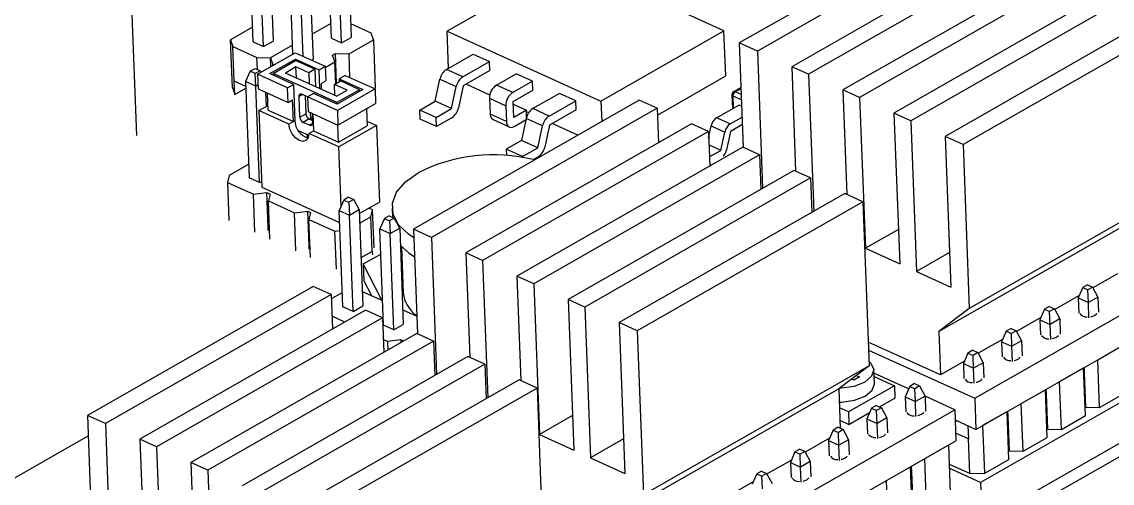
# Model space of a CAD drawing. Header units: millimetres. Extents: x 0 to 279, y 0 to 216.
# Drawn here: x 211.72 to 236.54, y 78.14 to 88.65 of the extents above; entities that cross this region are included whole.
import ezdxf

# ---------------------------------------------------------------- set-up
doc = ezdxf.new("R2010")
doc.units = ezdxf.units.MM

msp = doc.modelspace()

# ---------------------------------------------------------------- linework, layer by layer
at = {"color": 7, "linetype": 'Continuous', "lineweight": 25}
for p, q in [((233.189, 91.113), (228.049, 88.172)), ((233.599, 90.927), (228.459, 87.986)), ((214.155, 90.57), (214.325, 86.064)), ((216.984, 88.193), (216.901, 90.388)), ((217.353, 90.407), (217.436, 88.212)), ((218.764, 88.277), (218.681, 90.472)), ((218.997, 88.171), (218.914, 90.366)), ((219.133, 90.492), (219.216, 88.297)), ((234.381, 90.571), (229.241, 87.63)), ((234.763, 90.397), (229.623, 87.457)), ((217.217, 88.087), (217.134, 90.282)), ((217.888, 87.92), (217.81, 89.974)), ((218.119, 87.867), (218.043, 89.868)), ((218.262, 89.994), (218.346, 87.799)), ((224.2, 90.04), (221.399, 88.437)), ((227.699, 88.448), (224.2, 90.04)), ((235.545, 90.041), (230.405, 87.101)), ((235.927, 89.868), (230.787, 86.927)), ((236.709, 89.512), (231.569, 86.571)), ((237.091, 89.338), (231.951, 86.398)), ((237.873, 88.982), (232.733, 86.042)), ((218.751, 88.617), (218.324, 88.373)), ((219.668, 88.395), (219.204, 88.606)), ((238.282, 88.796), (233.142, 85.856)), ((216.971, 88.533), (216.469, 88.245)), ((219.723, 88.239), (219.668, 88.395)), ((221.431, 87.595), (221.399, 88.437)), ((221.399, 88.437), (224.898, 86.845)), ((224.898, 86.845), (227.699, 88.448)), ((227.738, 87.418), (227.699, 88.448)), ((216.469, 88.245), (216.524, 88.09)), ((216.51, 87.155), (216.469, 88.245)), ((216.984, 88.193), (217.217, 88.087)), ((217.217, 88.087), (217.436, 88.212)), ((217.881, 88.119), (217.378, 87.832)), ((218.764, 88.277), (218.997, 88.171)), ((218.997, 88.171), (219.216, 88.297)), ((219.166, 87.921), (219.723, 88.239)), ((219.723, 88.239), (219.764, 87.149)), ((228.049, 88.172), (228.14, 85.791)), ((228.459, 87.986), (228.049, 88.172)), ((216.524, 88.09), (217.069, 87.842)), ((216.554, 87.3), (216.524, 88.09)), ((217.083, 87.459), (217.94, 87.949)), ((217.94, 87.949), (218.621, 87.639)), ((218.789, 87.892), (218.858, 87.931)), ((218.844, 87.737), (218.789, 87.892)), ((218.858, 87.931), (219.166, 87.921)), ((218.883, 87.256), (218.858, 87.931)), ((219.187, 87.382), (219.166, 87.921)), ((221.385, 87.568), (221.991, 87.915)), ((221.991, 87.915), (222.362, 87.746)), ((228.459, 87.986), (228.577, 84.86)), ((217.08, 87.568), (217.069, 87.842)), ((217.069, 87.842), (217.378, 87.832)), ((217.365, 87.471), (217.948, 87.804)), ((217.378, 87.832), (217.433, 87.676)), ((217.385, 87.632), (217.378, 87.832)), ((217.433, 87.676), (217.45, 87.669)), ((217.434, 87.66), (217.433, 87.676)), ((217.436, 87.474), (217.95, 87.768)), ((217.958, 87.624), (217.719, 87.486)), ((217.948, 87.804), (217.949, 87.768)), ((217.948, 87.804), (218.484, 87.561)), ((218.387, 87.57), (217.95, 87.768)), ((218.249, 87.491), (217.958, 87.624)), ((217.968, 87.373), (217.958, 87.624)), ((218.312, 87.78), (218.346, 87.799)), ((218.484, 87.561), (218.621, 87.639)), ((218.621, 87.639), (218.634, 87.306)), ((218.622, 87.609), (218.844, 87.737)), ((218.863, 87.244), (218.844, 87.737)), ((221.756, 87.4), (222.362, 87.746)), ((222.37, 87.54), (222.362, 87.746)), ((229.241, 87.63), (229.331, 85.249)), ((229.623, 87.457), (229.241, 87.63)), ((216.916, 87.529), (216.812, 87.29)), ((216.916, 87.529), (217.026, 87.592)), ((217.032, 87.476), (216.916, 87.529)), ((217.026, 87.592), (217.142, 87.539)), ((217.142, 87.539), (217.032, 87.476)), ((217.045, 87.184), (217.032, 87.476)), ((217.764, 87.149), (217.083, 87.459)), ((217.083, 87.459), (217.095, 87.125)), ((217.161, 87.504), (217.142, 87.539)), ((217.901, 87.227), (217.365, 87.471)), ((218.891, 86.812), (217.436, 87.474)), ((217.436, 87.474), (217.437, 87.438)), ((218.883, 86.957), (217.719, 87.486)), ((218.387, 87.57), (218.249, 87.491)), ((218.249, 87.491), (218.259, 87.241)), ((218.387, 87.57), (218.401, 87.176)), ((218.5, 87.131), (218.484, 87.561)), ((219.077, 87.432), (218.94, 87.353)), ((219.077, 87.432), (219.758, 87.122)), ((221.756, 87.4), (221.385, 87.568)), ((222.37, 87.54), (221.764, 87.194)), ((222.521, 87.21), (222.973, 87.468)), ((223.344, 87.299), (222.973, 87.468)), ((226.186, 86.529), (227.738, 87.418)), ((229.623, 87.457), (229.741, 84.33)), ((216.51, 87.155), (216.565, 87)), ((216.816, 87.181), (216.554, 87.3)), ((216.565, 87), (216.554, 87.3)), ((216.565, 87), (216.817, 87.144)), ((217.045, 87.184), (216.812, 87.29)), ((216.812, 87.29), (216.895, 85.095)), ((217.092, 87.212), (217.045, 87.184)), ((217.128, 84.99), (217.045, 87.184)), ((217.095, 87.125), (217.777, 86.815)), ((217.764, 87.149), (217.901, 87.227)), ((217.777, 86.815), (217.764, 87.149)), ((217.901, 87.227), (217.933, 86.399)), ((218.53, 87.247), (218.634, 87.306)), ((218.53, 87.247), (218.535, 87.115)), ((218.831, 87.227), (218.969, 87.305)), ((219.122, 87.094), (218.831, 87.227)), ((218.841, 86.976), (218.831, 87.227)), ((219.758, 87.122), (218.902, 86.632)), ((218.94, 87.353), (219.476, 87.109)), ((218.94, 87.353), (218.942, 87.29)), ((219.405, 87.106), (218.969, 87.305)), ((219.735, 87.132), (219.764, 87.149)), ((219.758, 87.122), (219.771, 86.788)), ((221.128, 86.843), (221.235, 87.344)), ((221.235, 87.344), (221.606, 87.175)), ((221.499, 86.674), (221.606, 87.175)), ((221.764, 87.194), (221.657, 86.693)), ((222.371, 86.983), (221.828, 87.23)), ((222.892, 87.041), (222.521, 87.21)), ((223.344, 87.299), (222.892, 87.041)), ((223.352, 87.093), (223.344, 87.299)), ((228.088, 87.156), (227.919, 87.06)), ((217.286, 86.727), (217.274, 87.044)), ((217.327, 86.638), (217.312, 87.027)), ((217.777, 86.815), (217.88, 86.874)), ((217.899, 86.38), (217.88, 86.874)), ((218.046, 86.48), (218.028, 86.952)), ((218.097, 87.005), (218.227, 86.946)), ((218.167, 86.973), (218.183, 86.558)), ((218.178, 86.884), (218.171, 86.88)), ((218.357, 87.02), (218.22, 86.942)), ((218.902, 86.632), (218.22, 86.942)), ((218.22, 86.942), (218.233, 86.608)), ((218.893, 86.776), (218.357, 87.02)), ((218.883, 86.957), (219.122, 87.094)), ((219.405, 87.106), (218.891, 86.812)), ((219.476, 87.109), (218.893, 86.776)), ((219.406, 87.07), (219.405, 87.106)), ((225.771, 86.869), (220.63, 83.928)), ((222.364, 86.909), (222.735, 86.741)), ((222.364, 86.909), (222.378, 86.549)), ((222.9, 86.835), (223.352, 87.093)), ((223.955, 87.021), (223.349, 86.675)), ((224.326, 86.853), (223.955, 87.021)), ((226.18, 86.683), (225.771, 86.869)), ((227.881, 86.992), (227.893, 86.674)), ((230.405, 87.101), (230.495, 84.72)), ((230.787, 86.927), (230.405, 87.101)), ((230.787, 86.927), (230.917, 83.494)), ((217.114, 86.629), (217.323, 86.748)), ((217.114, 86.629), (217.18, 84.884)), ((217.796, 86.319), (217.114, 86.629)), ((217.285, 86.746), (217.317, 86.745)), ((217.327, 86.638), (217.899, 86.378)), ((218.892, 86.777), (218.891, 86.812)), ((218.902, 86.632), (218.914, 86.298)), ((218.914, 86.298), (219.771, 86.788)), ((219.563, 86.669), (219.577, 86.282)), ((220.779, 86.643), (221.128, 86.843)), ((221.15, 86.474), (220.779, 86.643)), ((220.787, 86.437), (220.779, 86.643)), ((226.18, 86.683), (221.04, 83.742)), ((221.499, 86.674), (221.128, 86.843)), ((221.15, 86.474), (221.499, 86.674)), ((222.735, 86.741), (222.749, 86.38)), ((222.913, 86.474), (222.9, 86.835)), ((222.902, 86.775), (223.201, 86.639)), ((223.201, 86.639), (222.913, 86.474)), ((223.207, 86.479), (223.201, 86.639)), ((223.72, 86.506), (223.349, 86.675)), ((223.72, 86.506), (224.326, 86.853)), ((224.334, 86.647), (223.728, 86.3)), ((224.334, 86.647), (224.326, 86.853)), ((224.898, 86.845), (224.916, 86.38)), ((226.18, 86.683), (226.21, 85.896)), ((227.533, 86.468), (228.038, 86.757)), ((228.104, 86.727), (228.038, 86.757)), ((217.899, 86.378), (217.796, 86.319)), ((217.899, 86.38), (217.933, 86.399)), ((218.046, 86.48), (218.183, 86.558)), ((218.259, 86.439), (218.122, 86.361)), ((218.225, 86.464), (218.29, 86.435)), ((218.233, 86.608), (218.914, 86.298)), ((218.259, 86.439), (218.335, 86.405)), ((218.284, 86.585), (218.29, 86.435)), ((218.29, 86.435), (218.332, 86.459)), ((218.328, 86.565), (218.337, 86.347)), ((218.34, 86.559), (218.355, 86.172)), ((219.573, 86.39), (219.79, 86.292)), ((221.158, 86.268), (220.787, 86.437)), ((221.158, 86.268), (221.15, 86.474)), ((221.507, 86.468), (221.158, 86.268)), ((222.749, 86.38), (222.378, 86.549)), ((222.443, 86.425), (222.814, 86.256)), ((222.921, 86.268), (223.194, 86.424)), ((223.2, 86.45), (223.093, 85.949)), ((223.571, 86.281), (223.2, 86.45)), ((223.255, 86.581), (223.202, 86.605)), ((227.842, 86.327), (227.533, 86.468)), ((227.842, 86.327), (228.113, 86.483)), ((231.569, 86.571), (231.699, 83.138)), ((231.951, 86.398), (231.569, 86.571)), ((231.951, 86.398), (232.081, 82.964)), ((218.009, 86.175), (218.25, 86.066)), ((218.267, 86.295), (218.122, 86.361)), ((218.252, 86.111), (218.355, 86.17)), ((218.355, 86.17), (218.927, 85.91)), ((218.927, 85.91), (218.912, 86.299)), ((218.927, 85.91), (219.577, 86.282)), ((219.79, 86.292), (218.933, 85.801)), ((219.79, 86.292), (219.856, 84.547)), ((226.962, 86.327), (221.822, 83.386)), ((227.344, 86.153), (222.204, 83.213)), ((223.464, 85.78), (223.571, 86.281)), ((223.728, 86.3), (223.621, 85.799)), ((224.376, 86.071), (223.792, 86.337)), ((227.344, 86.153), (226.962, 86.327)), ((227.344, 86.153), (227.374, 85.367)), ((227.349, 86.005), (227.408, 86.281)), ((227.408, 86.281), (227.718, 86.14)), ((227.628, 85.723), (227.718, 86.14)), ((227.849, 86.156), (227.759, 85.738)), ((228.12, 86.311), (227.849, 86.156)), ((218.221, 86.01), (218.218, 86.08)), ((218.933, 85.801), (218.252, 86.111)), ((223.093, 85.949), (222.743, 85.749)), ((223.464, 85.78), (223.093, 85.949)), ((232.733, 86.042), (232.863, 82.608)), ((233.142, 85.856), (232.733, 86.042)), ((218.984, 84.451), (218.933, 85.801)), ((223.114, 85.58), (222.743, 85.749)), ((222.743, 85.749), (222.749, 85.605)), ((228.126, 85.797), (222.986, 82.857)), ((223.114, 85.58), (223.464, 85.78)), ((228.508, 85.624), (223.368, 82.683)), ((227.628, 85.723), (227.355, 85.847)), ((227.366, 85.573), (227.628, 85.723)), ((228.508, 85.624), (228.126, 85.797)), ((228.508, 85.624), (228.538, 84.837)), ((233.142, 85.856), (233.283, 82.122)), ((216.883, 85.411), (216.434, 85.154)), ((223.115, 85.563), (223.114, 85.58)), ((223.471, 85.574), (223.363, 85.512)), ((216.434, 85.154), (216.397, 84.995)), ((229.29, 85.268), (224.15, 82.327)), ((229.672, 85.094), (229.29, 85.268)), ((216.397, 84.995), (216.988, 84.726)), ((216.397, 84.995), (216.43, 84.129)), ((217.128, 84.99), (216.895, 85.095)), ((217.128, 84.99), (217.175, 85.017)), ((217.18, 84.884), (218.952, 84.078)), ((229.672, 85.094), (224.532, 82.153)), ((229.672, 85.094), (229.702, 84.308)), ((238.423, 85.062), (233.283, 82.122)), ((216.988, 84.726), (217.294, 84.763)), ((217.021, 83.86), (216.988, 84.726)), ((217.294, 84.763), (217.367, 84.729)), ((217.324, 83.973), (217.294, 84.763)), ((217.367, 84.729), (217.33, 84.57)), ((219.156, 84.655), (219.046, 84.592)), ((219.156, 84.655), (219.272, 84.602)), ((230.454, 84.738), (225.314, 81.798)), ((230.863, 84.552), (230.454, 84.738)), ((217.33, 84.57), (217.921, 84.301)), ((217.363, 83.704), (217.33, 84.57)), ((219.046, 84.592), (218.942, 84.353)), ((219.046, 84.592), (219.162, 84.54)), ((219.272, 84.602), (219.162, 84.54)), ((219.162, 84.54), (219.175, 84.247)), ((219.394, 84.373), (219.272, 84.602)), ((219.397, 84.284), (219.856, 84.547)), ((219.702, 84.371), (219.617, 84.41)), ((220.145, 84.405), (220.153, 84.202)), ((230.863, 84.552), (225.723, 81.612)), ((230.863, 84.552), (231.005, 80.818)), ((237.728, 84.535), (232.588, 81.594)), ((217.921, 84.301), (218.227, 84.338)), ((217.954, 83.435), (217.921, 84.301)), ((218.227, 84.338), (218.291, 84.309)), ((218.257, 83.548), (218.227, 84.338)), ((218.291, 84.309), (218.254, 84.15)), ((218.254, 84.15), (218.845, 83.881)), ((218.287, 83.284), (218.254, 84.15)), ((218.942, 84.353), (219.175, 84.247)), ((219.025, 82.158), (218.942, 84.353)), ((219.175, 84.247), (219.394, 84.373)), ((219.258, 82.053), (219.175, 84.247)), ((219.394, 84.373), (219.477, 82.178)), ((219.406, 84.063), (219.665, 84.212)), ((219.665, 84.212), (219.702, 84.371)), ((219.695, 83.422), (219.665, 84.212)), ((219.735, 83.505), (219.702, 84.371)), ((219.97, 84.172), (219.866, 83.933)), ((220.08, 84.235), (219.97, 84.172)), ((219.97, 84.172), (220.086, 84.119)), ((220.08, 84.235), (220.196, 84.182)), ((220.196, 84.182), (220.086, 84.119)), ((220.318, 83.953), (220.196, 84.182)), ((217.327, 83.897), (217.324, 83.973)), ((217.353, 83.96), (217.324, 83.973)), ((218.845, 83.881), (218.959, 83.895)), ((219.866, 83.933), (220.099, 83.827)), ((219.949, 81.738), (219.866, 83.933)), ((220.086, 84.119), (220.099, 83.827)), ((220.099, 83.827), (220.318, 83.953)), ((220.318, 83.953), (220.401, 81.758)), ((220.63, 83.928), (220.721, 81.547)), ((221.04, 83.742), (220.63, 83.928)), ((231.669, 83.924), (230.917, 83.494)), ((233.407, 80.076), (240.371, 84.059)), ((218.878, 83.015), (218.845, 83.881)), ((220.182, 81.632), (220.099, 83.827)), ((221.04, 83.742), (221.158, 80.616)), ((218.26, 83.472), (218.257, 83.548)), ((218.277, 83.539), (218.257, 83.548)), ((219.695, 83.422), (219.436, 83.274)), ((219.695, 83.422), (219.698, 83.346)), ((220.359, 83.536), (220.399, 82.481)), ((230.917, 83.494), (231.699, 83.138)), ((232.833, 83.395), (232.081, 82.964)), ((219.49, 83.135), (219.887, 83.362)), ((221.822, 83.386), (221.912, 81.005)), ((222.204, 83.213), (221.822, 83.386)), ((222.204, 83.213), (222.322, 80.086)), ((233.434, 79.367), (240.397, 83.351)), ((219.913, 82.307), (219.49, 83.135)), ((219.49, 83.135), (219.505, 82.749)), ((232.081, 82.964), (232.863, 82.608)), ((236.654, 82.912), (236.098, 82.594)), ((219.505, 82.749), (219.675, 82.415)), ((222.986, 82.857), (223.076, 80.475)), ((223.368, 82.683), (222.986, 82.857)), ((223.368, 82.683), (223.498, 79.25)), ((235.974, 82.662), (235.864, 82.599)), ((235.974, 82.662), (236.09, 82.609)), ((218.352, 82.625), (213.212, 79.684)), ((218.761, 82.438), (213.621, 79.498)), ((218.761, 82.438), (218.352, 82.625)), ((218.761, 82.438), (218.791, 81.652)), ((218.764, 82.346), (219.013, 82.488)), ((219.465, 82.511), (219.928, 82.3)), ((235.783, 82.414), (235.228, 82.096)), ((235.864, 82.599), (235.76, 82.36)), ((235.864, 82.599), (235.981, 82.547)), ((236.09, 82.609), (235.981, 82.547)), ((235.993, 82.254), (235.981, 82.547)), ((236.09, 82.609), (236.212, 82.38)), ((219.258, 82.053), (219.025, 82.158)), ((219.258, 82.053), (219.477, 82.178)), ((219.933, 82.162), (219.925, 82.126)), ((224.15, 82.327), (224.28, 78.894)), ((224.532, 82.153), (224.15, 82.327)), ((224.532, 82.153), (224.662, 78.72)), ((240.588, 82.193), (233.536, 78.158)), ((235.103, 82.164), (234.994, 82.102)), ((235.103, 82.164), (235.22, 82.111)), ((235.76, 82.36), (235.993, 82.254)), ((235.76, 82.36), (235.773, 82.016)), ((236.212, 82.38), (235.993, 82.254)), ((236.006, 81.91), (235.993, 82.254)), ((236.212, 82.38), (236.225, 82.035)), ((219.543, 82.083), (214.403, 79.142)), ((219.925, 81.909), (214.785, 78.968)), ((219.069, 81.811), (218.78, 81.943)), ((219.925, 81.909), (219.543, 82.083)), ((219.925, 82.126), (219.935, 82.121)), ((219.925, 81.909), (219.955, 81.123)), ((220.389, 82.091), (220.706, 81.947)), ((233.283, 82.122), (232.588, 81.594)), ((234.913, 81.916), (234.358, 81.598)), ((234.994, 82.102), (234.89, 81.862)), ((234.994, 82.102), (235.11, 82.049)), ((235.22, 82.111), (235.11, 82.049)), ((235.122, 81.757), (235.11, 82.049)), ((235.22, 82.111), (235.342, 81.882)), ((220.182, 81.632), (219.949, 81.738)), ((220.182, 81.632), (220.401, 81.758)), ((225.314, 81.798), (225.444, 78.364)), ((225.723, 81.612), (225.314, 81.798)), ((234.233, 81.666), (234.123, 81.604)), ((234.233, 81.666), (234.349, 81.613)), ((234.89, 81.862), (235.122, 81.757)), ((234.89, 81.862), (234.903, 81.518)), ((235.342, 81.882), (235.122, 81.757)), ((235.136, 81.412), (235.122, 81.757)), ((235.342, 81.882), (235.355, 81.537)), ((220.707, 81.553), (215.567, 78.613)), ((220.038, 81.371), (219.944, 81.413)), ((220.344, 81.407), (220.038, 81.371)), ((220.404, 81.38), (220.344, 81.407)), ((220.344, 81.407), (220.346, 81.347)), ((221.089, 81.379), (220.707, 81.553)), ((225.723, 81.612), (225.865, 77.878)), ((232.588, 81.594), (232.626, 80.607)), ((234.042, 81.418), (233.487, 81.1)), ((234.123, 81.604), (234.019, 81.364)), ((234.123, 81.604), (234.24, 81.551)), ((234.349, 81.613), (234.24, 81.551)), ((234.252, 81.259), (234.24, 81.551)), ((234.349, 81.613), (234.471, 81.384)), ((221.089, 81.379), (215.949, 78.439)), ((220.038, 81.371), (220.045, 81.175)), ((221.089, 81.379), (221.119, 80.593)), ((232.626, 80.607), (230.984, 81.354)), ((230.991, 81.175), (233.407, 80.076)), ((233.363, 81.168), (233.253, 81.106)), ((233.363, 81.168), (233.479, 81.115)), ((234.019, 81.364), (234.252, 81.259)), ((234.019, 81.364), (234.032, 81.02)), ((234.471, 81.384), (234.252, 81.259)), ((234.265, 80.914), (234.252, 81.259)), ((234.471, 81.384), (234.484, 81.039)), ((236.207, 80.953), (236.755, 81.267)), ((221.871, 81.024), (216.731, 78.083)), ((222.253, 80.85), (221.871, 81.024)), ((233.172, 80.92), (232.626, 80.607)), ((233.253, 81.106), (233.149, 80.867)), ((233.253, 81.106), (233.369, 81.053)), ((233.479, 81.115), (233.369, 81.053)), ((233.382, 80.761), (233.369, 81.053)), ((233.479, 81.115), (233.601, 80.886)), ((236.248, 79.863), (236.207, 80.953)), ((222.253, 80.85), (217.113, 77.909)), ((222.253, 80.85), (222.283, 80.064)), ((231.005, 80.818), (225.865, 77.878)), ((231.005, 80.818), (230.31, 80.291)), ((231.123, 80.407), (231.111, 80.723)), ((233.149, 80.867), (233.382, 80.761)), ((233.149, 80.867), (233.162, 80.522)), ((233.601, 80.886), (233.382, 80.761)), ((233.395, 80.416), (233.382, 80.761)), ((233.601, 80.886), (233.614, 80.541)), ((235.336, 80.455), (235.884, 80.769)), ((235.926, 79.679), (235.884, 80.769)), ((235.889, 80.651), (235.909, 80.663)), ((235.909, 80.663), (235.905, 80.781)), ((235.939, 79.873), (235.909, 80.663)), ((223.035, 80.494), (217.895, 77.554)), ((223.444, 80.308), (223.035, 80.494)), ((230.654, 80.489), (230.602, 80.512)), ((230.784, 80.564), (230.654, 80.489)), ((230.712, 80.596), (230.784, 80.564)), ((231.903, 80.292), (231.114, 80.651)), ((231.117, 80.571), (231.577, 80.362)), ((235.378, 79.365), (235.336, 80.455)), ((223.444, 80.308), (218.304, 77.367)), ((223.444, 80.308), (223.586, 76.574)), ((230.31, 80.291), (225.17, 77.35)), ((230.31, 80.291), (230.344, 79.392)), ((231.577, 80.362), (230.532, 79.764)), ((231.577, 80.362), (231.587, 80.078)), ((231.927, 80.347), (231.823, 80.108)), ((232.037, 80.41), (231.927, 80.347)), ((231.927, 80.347), (232.043, 80.294)), ((232.037, 80.41), (232.153, 80.357)), ((232.153, 80.357), (232.043, 80.294)), ((232.056, 80.002), (232.043, 80.294)), ((232.153, 80.357), (232.275, 80.127)), ((234.466, 79.957), (235.014, 80.271)), ((238.97, 80.345), (234.721, 77.915)), ((235.055, 79.181), (235.014, 80.271)), ((235.019, 80.153), (235.039, 80.165)), ((235.039, 80.165), (235.034, 80.283)), ((235.069, 79.375), (235.039, 80.165)), ((236.248, 79.863), (236.796, 80.177)), ((231.239, 79.879), (231.587, 80.078)), ((231.823, 80.108), (232.056, 80.002)), ((231.823, 80.108), (231.836, 79.763)), ((232.275, 80.127), (232.056, 80.002)), ((232.069, 79.657), (232.056, 80.002)), ((232.275, 80.127), (232.288, 79.783)), ((232.952, 79.815), (232.275, 80.123)), ((233.407, 80.076), (233.434, 79.367)), ((234.507, 78.867), (234.466, 79.957)), ((235.286, 77.939), (238.987, 80.056)), ((213.212, 79.684), (213.302, 77.303)), ((213.621, 79.498), (213.212, 79.684)), ((224.25, 79.68), (223.498, 79.25)), ((225.989, 75.832), (232.952, 79.815)), ((230.532, 79.764), (230.326, 79.858)), ((230.532, 79.764), (230.543, 79.481)), ((230.543, 79.481), (231.013, 79.75)), ((231.057, 79.849), (230.952, 79.61)), ((231.166, 79.912), (231.057, 79.849)), ((231.057, 79.849), (231.173, 79.796)), ((231.166, 79.912), (231.283, 79.859)), ((231.283, 79.859), (231.173, 79.796)), ((231.185, 79.504), (231.173, 79.796)), ((231.283, 79.859), (231.404, 79.63)), ((232.952, 79.815), (232.979, 79.107)), ((233.595, 79.459), (234.144, 79.773)), ((234.185, 78.683), (234.144, 79.773)), ((234.148, 79.655), (234.169, 79.667)), ((234.169, 79.667), (234.164, 79.785)), ((234.198, 78.877), (234.169, 79.667)), ((235.378, 79.365), (235.926, 79.679)), ((235.939, 79.873), (235.919, 79.862)), ((235.939, 79.873), (236.248, 79.863)), ((213.621, 79.498), (213.739, 76.372)), ((230.337, 79.574), (230.543, 79.481)), ((230.952, 79.61), (231.185, 79.504)), ((230.952, 79.61), (230.965, 79.265)), ((231.404, 79.63), (231.185, 79.504)), ((231.198, 79.159), (231.185, 79.504)), ((231.404, 79.63), (231.418, 79.285)), ((232.961, 79.583), (233.434, 79.367)), ((233.006, 79.562), (232.962, 79.537)), ((233.252, 79.45), (233.264, 79.15)), ((233.637, 78.369), (233.595, 79.459)), ((211.344, 78.144), (213.229, 79.223)), ((223.498, 79.25), (224.28, 78.894)), ((230.186, 79.351), (230.082, 79.112)), ((230.296, 79.414), (230.186, 79.351)), ((230.186, 79.351), (230.303, 79.298)), ((230.296, 79.414), (230.412, 79.361)), ((230.412, 79.361), (230.303, 79.298)), ((230.315, 79.006), (230.303, 79.298)), ((230.412, 79.361), (230.534, 79.132)), ((233.264, 79.15), (232.972, 79.282)), ((234.507, 78.867), (235.055, 79.181)), ((235.069, 79.375), (235.048, 79.364)), ((235.069, 79.375), (235.378, 79.365)), ((214.403, 79.142), (214.493, 76.761)), ((214.785, 78.968), (214.403, 79.142)), ((214.785, 78.968), (214.903, 75.842)), ((225.414, 79.15), (224.662, 78.72)), ((226.016, 75.123), (232.979, 79.107)), ((230.105, 79.165), (229.55, 78.848)), ((230.082, 79.112), (230.315, 79.006)), ((230.082, 79.112), (230.095, 78.767)), ((230.534, 79.132), (230.315, 79.006)), ((230.328, 78.661), (230.315, 79.006)), ((230.534, 79.132), (230.547, 78.787)), ((232.269, 78.701), (232.818, 79.014)), ((232.859, 77.924), (232.818, 79.014)), ((233.294, 78.36), (233.264, 79.15)), ((224.662, 78.72), (225.444, 78.364)), ((229.316, 78.853), (229.212, 78.614)), ((229.425, 78.916), (229.316, 78.853)), ((229.316, 78.853), (229.432, 78.8)), ((229.425, 78.916), (229.542, 78.863)), ((229.542, 78.863), (229.432, 78.8)), ((229.444, 78.508), (229.432, 78.8)), ((229.542, 78.863), (229.664, 78.634)), ((232.311, 77.611), (232.269, 78.701)), ((233.637, 78.369), (234.185, 78.683)), ((234.198, 78.877), (234.178, 78.866)), ((234.198, 78.877), (234.507, 78.867)), ((215.567, 78.613), (215.657, 76.231)), ((215.949, 78.439), (215.567, 78.613)), ((215.949, 78.439), (216.079, 75.006)), ((229.235, 78.667), (228.68, 78.35)), ((229.212, 78.614), (229.444, 78.508)), ((229.212, 78.614), (229.225, 78.269)), ((229.664, 78.634), (229.444, 78.508)), ((229.457, 78.164), (229.444, 78.508)), ((229.664, 78.634), (229.677, 78.289)), ((231.399, 78.203), (231.947, 78.516)), ((231.988, 77.426), (231.947, 78.516)), ((231.972, 78.411), (231.968, 78.528)), ((233.294, 78.36), (232.834, 78.569)), ((233.536, 78.158), (232.838, 78.476)), ((228.445, 78.355), (228.341, 78.116)), ((228.555, 78.418), (228.445, 78.355)), ((228.445, 78.355), (228.562, 78.302)), ((228.555, 78.418), (228.671, 78.365)), ((228.671, 78.365), (228.562, 78.302)), ((228.574, 78.01), (228.562, 78.302)), ((228.671, 78.365), (228.793, 78.136)), ((231.44, 77.113), (231.399, 78.203)), ((231.952, 78.399), (231.972, 78.411)), ((232.002, 77.621), (231.972, 78.411)), ((233.294, 78.36), (233.637, 78.369)), ((228.364, 78.17), (227.809, 77.852)), ((233.536, 78.158), (233.57, 77.256))]:
    msp.add_line(p, q, dxfattribs=at)
at = {"color": 8, "linetype": 'Continuous', "lineweight": 25}
for p, q in [((227.954, 87.059), (228.089, 87.136)), ((218.11, 86.999), (218.028, 86.952)), ((227.905, 86.965), (228.098, 86.877)), ((227.915, 86.687), (227.905, 86.965)), ((228.094, 86.995), (227.954, 87.059)), ((218.336, 86.334), (218.267, 86.295)), ((227.935, 86.184), (227.934, 86.204))]:
    msp.add_line(p, q, dxfattribs=at)
at = {"color": 7, "linetype": 'Continuous', "lineweight": 25, "flags": 128}
for points in [[(218.028, 86.952), (218.029, 86.968), (218.032, 86.982), (218.038, 86.994), (218.047, 87.003), (218.057, 87.009), (218.07, 87.011), (218.083, 87.01), (218.097, 87.005)], [(222.749, 86.38), (222.753, 86.342), (222.764, 86.308), (222.781, 86.282), (222.802, 86.262), (222.828, 86.251), (222.858, 86.248), (222.889, 86.254), (222.921, 86.268)], [(218.252, 86.111), (218.238, 86.017), (218.191, 85.953), (218.12, 85.929), (218.034, 85.948), (217.946, 86.008), (217.87, 86.099), (217.817, 86.208), (217.796, 86.319)], [(218.337, 86.347), (218.336, 86.331), (218.332, 86.317), (218.326, 86.305), (218.318, 86.296), (218.307, 86.291), (218.295, 86.289), (218.281, 86.29), (218.267, 86.295)], [(220.638, 83.73), (220.517, 83.811), (220.29, 84.028), (220.167, 84.268), (220.152, 84.52), (220.247, 84.77), (220.447, 85.005), (220.742, 85.215)], [(220.333, 83.566), (220.533, 83.381), (220.654, 83.301)], [(236.048, 81.934), (236.073, 81.939), (236.135, 81.964)], [(236.135, 81.964), (236.176, 81.998), (236.184, 82.011)], [(235.177, 81.436), (235.202, 81.441), (235.265, 81.466)], [(235.265, 81.466), (235.305, 81.5), (235.313, 81.513)], [(231.001, 80.915), (231.044, 80.874), (231.111, 80.727), (231.061, 80.576), (230.904, 80.442), (230.662, 80.347), (230.372, 80.305), (230.326, 80.303)], [(234.307, 80.938), (234.332, 80.943), (234.394, 80.968)], [(234.394, 80.968), (234.435, 81.002), (234.443, 81.016)], [(233.436, 80.44), (233.461, 80.445), (233.524, 80.47)], [(233.524, 80.47), (233.565, 80.504), (233.572, 80.518)], [(230.321, 79.987), (230.384, 79.989), (230.674, 80.031), (230.916, 80.126), (231.073, 80.26), (231.123, 80.407)], [(232.11, 79.681), (232.135, 79.687), (232.198, 79.711)], [(232.198, 79.711), (232.239, 79.746), (232.246, 79.759)], [(231.24, 79.183), (231.265, 79.189), (231.327, 79.213)], [(231.327, 79.213), (231.368, 79.248), (231.376, 79.261)], [(230.369, 78.685), (230.395, 78.691), (230.457, 78.715)], [(230.457, 78.715), (230.498, 78.75), (230.506, 78.763)], [(229.499, 78.187), (229.524, 78.193), (229.587, 78.217)], [(229.587, 78.217), (229.627, 78.252), (229.635, 78.265)]]:
    msp.add_lwpolyline(points, dxfattribs=at)
at = {"color": 7, "linetype": 'Continuous', "lineweight": 25}
for centre, radius, start, end in [((221.578, 87.278), 0.349, 123.6145, 169.1178), ((221.949, 87.109), 0.349, 123.6145, 169.1178), ((222.718, 86.916), 0.354, 123.8345, 181.0303), ((223.089, 86.747), 0.354, 123.8345, 181.0303), ((228.015, 86.967), 0.111, 123.8345, 181.0303), ((221.314, 86.759), 0.349, 303.6145, 349.1178), ((223.543, 86.384), 0.349, 123.6145, 169.1178), ((218.224, 86.392), 0.325, 182.1715, 182.4973), ((218.34, 86.402), 0.408, 180.3651, 254.8815), ((218.19, 86.489), 0.145, 183.4565, 241.7059), ((218.328, 86.567), 0.145, 183.4565, 241.7059), ((222.507, 86.538), 0.13, 175.0102, 240.2525), ((223.914, 86.215), 0.349, 123.6145, 169.1178), ((227.694, 86.226), 0.291, 123.6145, 169.1178), ((218.033, 86.16), 0.322, 1.8438, 2.1715), ((228.003, 86.085), 0.291, 123.6145, 169.1178), ((222.453, 81.834), 3.789, 76.0989, 116.839), ((223.278, 85.865), 0.349, 303.6145, 349.1178), ((227.448, 85.805), 0.319, 318.7251, 347.9544), ((221.112, 82.551), 0.716, 185.6686, 235.4145), ((235.948, 82.111), 0.184, 215.7102, 275.366), ((235.078, 81.614), 0.184, 215.7102, 275.366), ((234.208, 81.116), 0.184, 215.7102, 275.366), ((233.337, 80.616), 0.182, 214.7708, 275.6318), ((232.011, 79.859), 0.184, 215.7102, 275.366), ((231.141, 79.361), 0.184, 215.7102, 275.366), ((230.27, 78.863), 0.184, 215.7102, 275.366), ((229.4, 78.365), 0.184, 215.7102, 275.366)]:
    msp.add_arc(centre, radius, start, end, dxfattribs=at)
at = {"color": 8, "linetype": 'Continuous', "lineweight": 25}
for centre, radius, start, end in [((227.913, 86.996), 0.0323, 188.238, 254.9307), ((227.936, 87.026), 0.0375, 61.1154, 116.3944)]:
    msp.add_arc(centre, radius, start, end, dxfattribs=at)
at = {"color": 7, "linetype": 'Continuous', "lineweight": 25}
for points, knots in [([(227.888, 87.026), (227.885, 87.016), (227.881, 87.005), (227.882, 86.993), (227.882, 86.992)], [0, 0, 0, 0, 0.852616, 1, 1, 1, 1]), ([(227.92, 87.059), (227.917, 87.058), (227.909, 87.054), (227.897, 87.042), (227.891, 87.031), (227.888, 87.026)], [0, 0, 0, 0, 0.1854804, 0.5859413, 1, 1, 1, 1])]:
    msp.add_open_spline(points, degree=3, knots=knots, dxfattribs=at)

doc.saveas('drawing.dxf')
